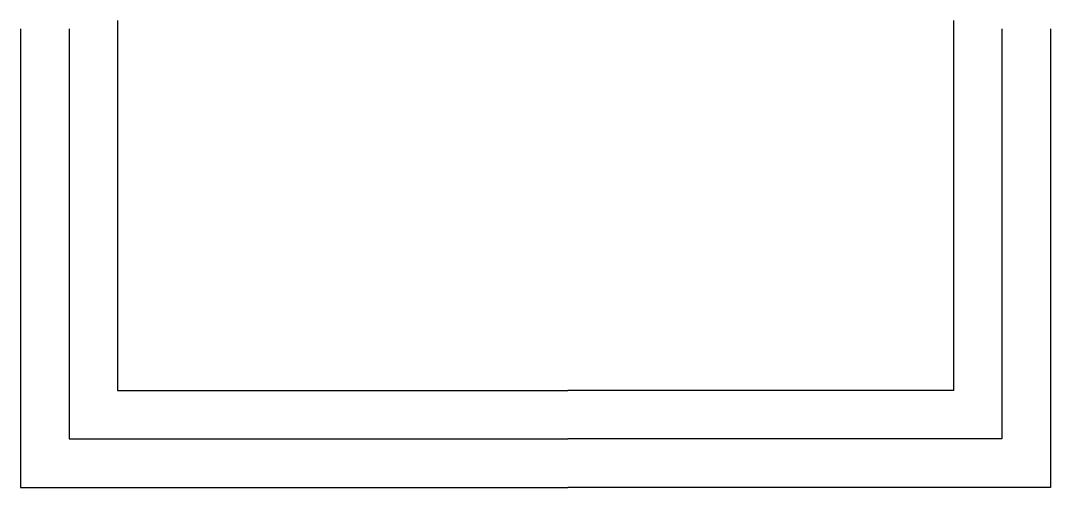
# Model space of a CAD drawing. Header units: metres. Extents: x -127 to 127, y 1 to 117.
import ezdxf

# ---------------------------------------------------------------- set-up
doc = ezdxf.new("R2010")
doc.units = ezdxf.units.M

msp = doc.modelspace()

# ---------------------------------------------------------------- linework, layer by layer
at = {"layer": 'FP-Stair', "elevation": -1.97}
for points in [[(-103.4, 116.5), (-103.4, 25), (8, 25)], [(103.4, 116.5), (103.4, 25), (8, 25)], [(-127.4, 114.5), (-127.4, 1), (8, 1)], [(-115.4, 114.5), (-115.4, 13), (8, 13)], [(127.4, 114.5), (127.4, 1), (8, 1)], [(115.4, 114.5), (115.4, 13), (8, 13)]]:
    msp.add_lwpolyline(points, dxfattribs=at)

doc.saveas('drawing.dxf')
